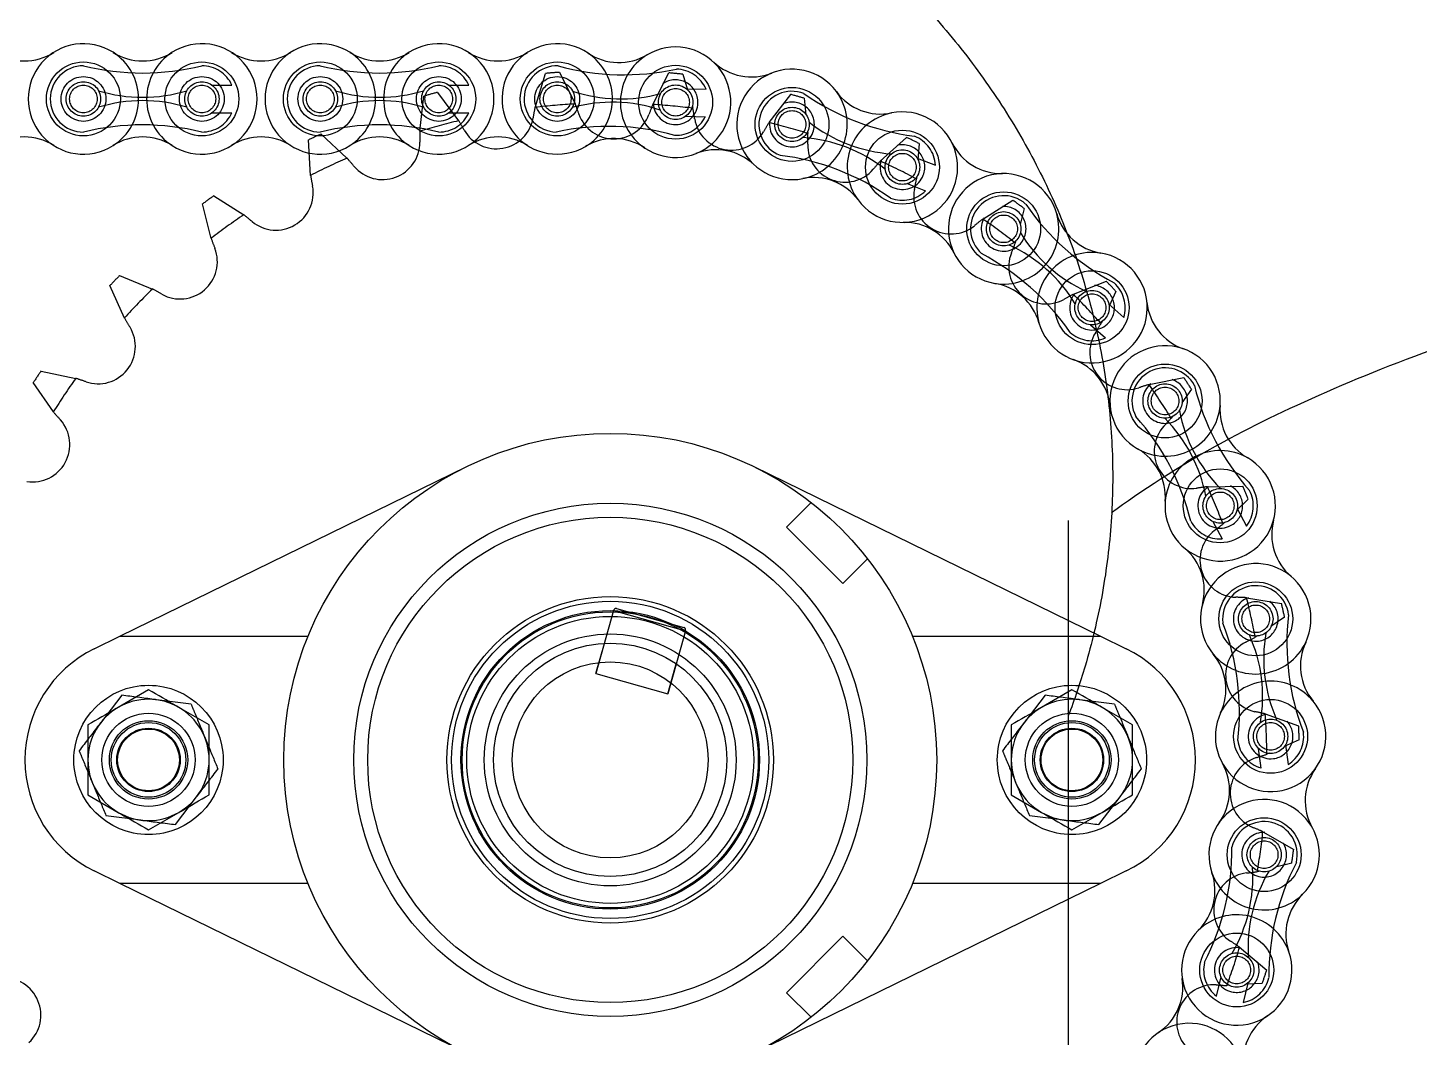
# Model space of a CAD drawing. Header units: metres. Extents: x 0 to 63075, y 0 to 44550.
# Drawn here: x 39930.5 to 40079.7, y 35916.6 to 36024.7 of the extents above; entities that cross this region are included whole.
import ezdxf

# ---------------------------------------------------------------- set-up
doc = ezdxf.new("R2010")
doc.units = ezdxf.units.M
doc.header["$LTSCALE"] = 75
doc.linetypes.add('HIDDEN2', pattern=[4.7625, 3.175, -1.5875])
for name, color, linetype in [('SDM', 7, 'Continuous'), ('SL1', 8, 'Continuous'), ('SL4', 4, 'Continuous'), ('ST1', 7, 'HIDDEN2')]:
    doc.layers.add(name, color=color, linetype=linetype)

# ---------------------------------------------------------------- blocks, each defined once
blk = doc.blocks.new('A$Cf33ee68d')
at = {"layer": 'SL1', "extrusion": (2.28848e-17, 1, 0)}
blk.add_line((16359.13, 7768.55), (16359.13, 7667.5), dxfattribs=at)
at = {"layer": 'SL1'}
for points, knots in [([(16195.3, 7808.57), (16196.87, 7814.73), (16198.83, 7820.73), (16208.42, 7844.96), (16218.99, 7861.1), (16247.4, 7893.41), (16266.46, 7908.03), (16309.42, 7933.23), (16333.72, 7943.41), (16385.19, 7959.22), (16412.38, 7964.8), (16461.24, 7970.69), (16482.6, 7971.95), (16503.97, 7971.95)], [3.268342, 3.268342, 3.268342, 3.268342, 3.33702, 3.33702, 3.555753, 3.555753, 3.847507, 3.847507, 4.161667, 4.161667, 4.475826, 4.475826, 4.712315, 4.712315, 4.712315, 4.712315]), ([(16193.64, 7805.41), (16194.78, 7807.71), (16196.04, 7809.97), (16198.81, 7814.38), (16200.32, 7816.53), (16203.57, 7820.7), (16205.31, 7822.71), (16209, 7826.58), (16210.95, 7828.43), (16215.04, 7831.97), (16217.18, 7833.64), (16221.64, 7836.81), (16223.95, 7838.29), (16228.73, 7841.05), (16231.19, 7842.33), (16236.24, 7844.67), (16238.83, 7845.74), (16244.11, 7847.64), (16246.8, 7848.47), (16252.26, 7849.91), (16255.02, 7850.52), (16260.61, 7851.49), (16263.42, 7851.85), (16269.16, 7852.35), (16272.07, 7852.48), (16277.83, 7852.48), (16280.68, 7852.36), (16286.33, 7851.88), (16289.15, 7851.52), (16294.73, 7850.56), (16297.5, 7849.96), (16302.95, 7848.54), (16305.64, 7847.71), (16310.92, 7845.83), (16313.51, 7844.77), (16318.56, 7842.45), (16321.03, 7841.17), (16325.81, 7838.42), (16328.13, 7836.95), (16332.6, 7833.79), (16334.75, 7832.12), (16338.86, 7828.59), (16340.82, 7826.74), (16344.54, 7822.86), (16346.29, 7820.84), (16349.57, 7816.65), (16351.1, 7814.48), (16353.91, 7810.02), (16355.19, 7807.73), (16357.51, 7803.04), (16358.54, 7800.65), (16360.33, 7795.78), (16361.09, 7793.3), (16362.35, 7788.31), (16362.84, 7785.78), (16363.55, 7780.71), (16363.77, 7778.16), (16363.94, 7773.06), (16363.88, 7770.5), (16363.5, 7765.43), (16363.17, 7762.89), (16362.25, 7757.88), (16361.66, 7755.39), (16360.4, 7751.15), (16359.8, 7749.36), (16359.13, 7747.61)], [0, 0, 0, 0, 8.347088, 8.347088, 16.801546, 16.801546, 25.294866, 25.294866, 33.816343, 33.816343, 42.354668, 42.354668, 50.900516, 50.900516, 59.447382, 59.447382, 67.991426, 67.991426, 76.530877, 76.530877, 85.065412, 85.065412, 93.595637, 93.595637, 102.341976, 102.341976, 110.866853, 110.866853, 119.392248, 119.392248, 127.919257, 127.919257, 136.449361, 136.449361, 144.983739, 144.983739, 153.523022, 153.523022, 162.066924, 162.066924, 170.613742, 170.613742, 179.159719, 179.159719, 187.698431, 187.698431, 196.220556, 196.220556, 204.714645, 204.714645, 213.169447, 213.169447, 221.577596, 221.577596, 229.939064, 229.939064, 238.262231, 238.262231, 246.561882, 246.561882, 254.855919, 254.855919, 263.16276, 263.16276, 269.274674, 269.274674, 269.274674, 269.274674]), ([(16363.78, 7769.4), (16366.8, 7771.68), (16370.85, 7774.32), (16382.82, 7780.8), (16391.66, 7784.69), (16413.15, 7792.05), (16426.11, 7795.44), (16454.99, 7800.76), (16471.07, 7802.58), (16489.78, 7803.41), (16492.12, 7803.5), (16494.47, 7803.56)], [3.7269491, 3.7269491, 3.7269491, 3.7269491, 3.8874955, 3.8874955, 4.1122031, 4.1122031, 4.3594179, 4.3594179, 4.6236769, 4.6236769, 4.6614178, 4.6614178, 4.6614178, 4.6614178])]:
    blk.add_open_spline(points, degree=3, knots=knots, dxfattribs=at)
blk = doc.blocks.new('A$C6e6623c1')
at = {"layer": 'SL4'}
for p, q in [((4459.15, 1636.6), (4496.33, 1654.79)), ((4527.09, 1654.79), (4564.28, 1636.6)), ((4456.39, 1635.25), (4459.15, 1636.6)), ((4459.15, 1636.6), (4479.32, 1636.6)), ((4544.11, 1636.6), (4564.28, 1636.6)), ((4564.28, 1636.6), (4567.03, 1635.25)), ((4462.21, 1630.86), (4458.96, 1628.98)), ((4561.21, 1630.86), (4557.96, 1628.98)), ((4468.71, 1627.1), (4465.46, 1628.98)), ((4567.71, 1627.1), (4564.46, 1628.98)), ((4455.71, 1619.6), (4458.96, 1617.72)), ((4554.71, 1619.6), (4557.96, 1617.72)), ((4462.21, 1615.84), (4465.46, 1617.72)), ((4561.21, 1615.84), (4564.46, 1617.72)), ((4459.15, 1610.1), (4456.39, 1611.45)), ((4567.03, 1611.45), (4564.28, 1610.1)), ((4479.32, 1610.1), (4459.15, 1610.1)), ((4496.33, 1591.91), (4459.15, 1610.1)), ((4564.28, 1610.1), (4527.09, 1591.91)), ((4564.28, 1610.1), (4544.11, 1610.1))]:
    blk.add_line(p, q, dxfattribs=at)
for radius in [35, 27.5, 26, 17, 16, 12.5, 10.5]:
    blk.add_circle((4511.71, 1623.35), radius, dxfattribs=at)
for centre, radius, start, end in [((4462.21, 1623.35), 13.25, 116.0652, 243.9348), ((4561.21, 1623.35), 13.25, 296.0652, 63.9348), ((4462.21, 1623.35), 6.5, 120, 180), ((4462.21, 1623.35), 6.5, 60, 120), ((4462.21, 1623.35), 6.5, 0, 60), ((4561.21, 1623.35), 6.5, 120, 180), ((4561.21, 1623.35), 6.5, 60, 120), ((4561.21, 1623.35), 6.5, 0, 60), ((4462.21, 1623.35), 6.5, 180, 240), ((4462.21, 1623.35), 6.5, 300, 0), ((4561.21, 1623.35), 6.5, 180, 240), ((4561.21, 1623.35), 6.5, 300, 0), ((4462.21, 1623.35), 6.5, 240, 300), ((4561.21, 1623.35), 6.5, 240, 300)]:
    blk.add_arc(centre, radius, start, end, dxfattribs=at)
for points, knots in [([(4465.46, 1628.98), (4465.39, 1629.02), (4464.29, 1629.66), (4463.21, 1630.28), (4462.21, 1630.86)], [0, 0, 0, 0, 0.070215, 1, 1, 1, 1]), ([(4564.46, 1628.98), (4564.39, 1629.02), (4563.29, 1629.66), (4562.21, 1630.28), (4561.21, 1630.86)], [0, 0, 0, 0, 0.070215, 1, 1, 1, 1]), ([(4458.96, 1628.98), (4458.89, 1628.93), (4457.79, 1628.3), (4456.71, 1627.68), (4455.71, 1627.1)], [0, 0, 0, 0, 0.0702148, 1, 1, 1, 1]), ([(4557.96, 1628.98), (4557.89, 1628.93), (4556.79, 1628.3), (4555.71, 1627.68), (4554.71, 1627.1)], [0, 0, 0, 0, 0.0702148, 1, 1, 1, 1]), ([(4455.71, 1627.1), (4455.71, 1626.16), (4455.71, 1624.93), (4455.71, 1623.66), (4455.71, 1623.35)], [0, 0, 0, 0, 0.758149, 1, 1, 1, 1]), ([(4468.71, 1623.35), (4468.71, 1623.66), (4468.71, 1624.93), (4468.71, 1626.16), (4468.71, 1627.1)], [0, 0, 0, 0, 0.241851, 1, 1, 1, 1]), ([(4554.71, 1627.1), (4554.71, 1626.16), (4554.71, 1624.93), (4554.71, 1623.66), (4554.71, 1623.35)], [0, 0, 0, 0, 0.758149, 1, 1, 1, 1]), ([(4567.71, 1623.35), (4567.71, 1623.66), (4567.71, 1624.93), (4567.71, 1626.16), (4567.71, 1627.1)], [0, 0, 0, 0, 0.241851, 1, 1, 1, 1]), ([(4455.71, 1623.35), (4455.71, 1622.36), (4455.71, 1621.09), (4455.71, 1619.87), (4455.71, 1619.6)], [0, 0, 0, 0, 0.776287, 1, 1, 1, 1]), ([(4468.71, 1619.6), (4468.71, 1619.87), (4468.71, 1621.09), (4468.71, 1622.36), (4468.71, 1623.35)], [0, 0, 0, 0, 0.223713, 1, 1, 1, 1]), ([(4554.71, 1623.35), (4554.71, 1622.36), (4554.71, 1621.09), (4554.71, 1619.87), (4554.71, 1619.6)], [0, 0, 0, 0, 0.776287, 1, 1, 1, 1]), ([(4567.71, 1619.6), (4567.71, 1619.87), (4567.71, 1621.09), (4567.71, 1622.36), (4567.71, 1623.35)], [0, 0, 0, 0, 0.223713, 1, 1, 1, 1]), ([(4465.46, 1617.72), (4465.54, 1617.77), (4466.64, 1618.4), (4467.71, 1619.02), (4468.71, 1619.6)], [0, 0, 0, 0, 0.070215, 1, 1, 1, 1]), ([(4564.46, 1617.72), (4564.54, 1617.77), (4565.64, 1618.4), (4566.71, 1619.02), (4567.71, 1619.6)], [0, 0, 0, 0, 0.070215, 1, 1, 1, 1]), ([(4458.96, 1617.72), (4459.04, 1617.68), (4460.14, 1617.04), (4461.21, 1616.42), (4462.21, 1615.84)], [0, 0, 0, 0, 0.070215, 1, 1, 1, 1]), ([(4557.96, 1617.72), (4558.04, 1617.68), (4559.14, 1617.04), (4560.21, 1616.42), (4561.21, 1615.84)], [0, 0, 0, 0, 0.070215, 1, 1, 1, 1])]:
    blk.add_open_spline(points, degree=3, knots=knots, dxfattribs=at)
at = {"layer": 'ST1'}
for p, q in [((4503.65, 1693.29), (4504.76, 1696.92)), ((4506.26, 1697.05), (4507.96, 1693.65)), ((4516.27, 1693.6), (4518.01, 1696.98)), ((4519.5, 1696.84), (4519.99, 1695.17)), ((4469.03, 1695.67), (4471.16, 1695.67)), ((4493.18, 1694.89), (4495.46, 1691.85)), ((4494.43, 1695.67), (4496.56, 1695.67)), ((4519.87, 1695.29), (4521.99, 1695.23)), ((4528.74, 1691.66), (4531.06, 1694.67)), ((4491.29, 1690.72), (4491.74, 1694.5)), ((4520.49, 1693.46), (4520.57, 1693.19)), ((4532.5, 1694.27), (4532.69, 1692.5)), ((4469.03, 1692.71), (4471.16, 1692.71)), ((4494.43, 1692.71), (4496.56, 1692.71)), ((4519.79, 1692.34), (4521.91, 1692.28)), ((4480.71, 1690.43), (4483.49, 1687.85)), ((4532.87, 1690.75), (4532.9, 1690.49)), ((4479.59, 1686), (4479.35, 1689.79)), ((4540.66, 1687.52), (4543.48, 1690.07)), ((4544.83, 1689.42), (4544.7, 1687.66)), ((4544.61, 1687.86), (4546.59, 1687.1)), ((4544.57, 1685.9), (4544.54, 1685.63)), ((4543.55, 1685.11), (4545.53, 1684.34)), ((4468.92, 1679.25), (4468.01, 1682.94)), ((4469.23, 1683.82), (4472.43, 1681.77)), ((4551.66, 1681.32), (4554.88, 1683.33)), ((4556.09, 1682.44), (4555.65, 1680.72)), ((4555.2, 1679.02), (4555.14, 1678.76)), ((4459.11, 1675.26), (4462.63, 1673.82)), ((4459.63, 1670.71), (4458.07, 1674.18)), ((4561.37, 1673.26), (4564.9, 1674.66)), ((4565.18, 1672.19), (4566.77, 1670.78)), ((4565.93, 1673.57), (4565.19, 1671.97)), ((4563.22, 1669.99), (4564.8, 1668.57)), ((4564.45, 1670.37), (4564.33, 1670.12)), ((4450.69, 1665.03), (4454.41, 1664.24)), ((4452.01, 1660.65), (4449.86, 1663.79)), ((4569.48, 1663.59), (4573.21, 1664.34)), ((4574.02, 1663.08), (4573, 1661.63)), ((4571.99, 1660.19), (4571.84, 1659.97)), ((4575.74, 1652.63), (4579.54, 1652.7)), ((4580.12, 1651.31), (4578.87, 1650.08)), ((4533.25, 1650.94), (4530.6, 1648.3)), ((4578.93, 1650.29), (4579.92, 1648.41)), ((4576.32, 1648.91), (4577.31, 1647.04)), ((4577.61, 1648.84), (4577.41, 1648.65)), ((4536.66, 1642.24), (4530.6, 1648.3)), ((4536.66, 1642.24), (4539.31, 1644.89)), ((4512.07, 1639.35), (4512.08, 1639.4)), ((4512.39, 1639.57), (4519.61, 1637.54)), ((4579.93, 1640.73), (4583.69, 1640.12)), ((4512.07, 1639.35), (4510.17, 1632.62)), ((4512.07, 1639.35), (4519.77, 1637.18)), ((4584.01, 1638.65), (4582.55, 1637.65)), ((4519.77, 1637.18), (4517.87, 1630.44)), ((4519.78, 1637.23), (4519.77, 1637.18)), ((4581.09, 1636.66), (4580.87, 1636.51)), ((4510.17, 1632.62), (4511.08, 1635.83)), ((4517.87, 1630.44), (4518.78, 1633.66)), ((4510.17, 1632.62), (4517.87, 1630.44)), ((4459.34, 1630.28), (4457.05, 1627.3)), ((4466.78, 1629.31), (4463.06, 1629.79)), ((4558.34, 1630.28), (4556.05, 1627.3)), ((4565.78, 1629.31), (4562.06, 1629.79)), ((4581.94, 1628.27), (4585.52, 1626.99)), ((4581.18, 1624.58), (4581.45, 1622.48)), ((4585.58, 1625.5), (4583.98, 1624.78)), ((4584.11, 1624.95), (4584.38, 1622.85)), ((4582.36, 1624.06), (4582.11, 1623.95)), ((4465.09, 1616.42), (4467.37, 1619.4)), ((4564.09, 1616.42), (4566.37, 1619.4)), ((4457.65, 1617.39), (4461.37, 1616.91)), ((4556.65, 1617.39), (4560.37, 1616.91)), ((4581.69, 1615.65), (4584.99, 1613.76)), ((4581.34, 1611.43), (4581.09, 1611.37)), ((4584.78, 1612.27), (4583.05, 1611.85)), ((4530.6, 1598.4), (4536.66, 1604.46)), ((4539.31, 1601.81), (4536.66, 1604.46)), ((4579.19, 1603.28), (4582.1, 1600.83)), ((4577.19, 1600.1), (4576.69, 1598.03)), ((4578.11, 1599.19), (4577.83, 1599.17)), ((4580.06, 1599.41), (4579.57, 1597.35)), ((4581.62, 1599.4), (4579.87, 1599.3)), ((4530.6, 1598.4), (4533.25, 1595.76))]:
    blk.add_line(p, q, dxfattribs=at)
for centre, radius in [((4455.23, 1694.19), 3.96), ((4467.93, 1694.19), 3.96), ((4480.63, 1694.19), 3.96), ((4493.33, 1694.19), 3.96), ((4506.03, 1694.19), 3.96), ((4518.72, 1693.84), 3.96), ((4455.23, 1694.19), 2.4), ((4467.93, 1694.19), 2.4), ((4480.63, 1694.19), 2.4), ((4493.33, 1694.19), 2.4), ((4506.03, 1694.19), 2.4), ((4455.23, 1694.19), 1.85), ((4455.23, 1694.19), 1.48), ((4467.93, 1694.19), 1.84), ((4467.93, 1694.19), 1.48), ((4480.63, 1694.19), 1.85), ((4480.63, 1694.19), 1.48), ((4493.33, 1694.19), 1.84), ((4493.33, 1694.19), 1.48), ((4506.03, 1694.19), 1.85), ((4506.03, 1694.19), 1.48), ((4518.72, 1693.84), 1.85), ((4518.72, 1693.84), 1.48), ((4531.2, 1691.46), 3.96), ((4531.2, 1691.46), 1.84), ((4531.2, 1691.46), 1.48), ((4543.04, 1686.88), 3.96), ((4543.04, 1686.88), 1.85), ((4543.04, 1686.88), 1.48), ((4553.89, 1680.27), 3.96), ((4553.89, 1680.27), 1.84), ((4553.89, 1680.27), 1.48), ((4563.37, 1671.82), 3.96), ((4563.37, 1671.82), 1.84), ((4563.37, 1671.82), 1.48), ((4571.2, 1661.82), 3.96), ((4571.2, 1661.82), 1.84), ((4571.2, 1661.82), 1.48), ((4577.11, 1650.58), 3.96), ((4577.11, 1650.58), 1.85), ((4577.11, 1650.58), 1.48), ((4580.92, 1638.47), 3.96), ((4511.71, 1623.35), 17.5), ((4580.92, 1638.47), 1.85), ((4580.92, 1638.47), 1.48), ((4511.71, 1623.35), 16), ((4511.71, 1623.35), 16), ((4511.71, 1623.35), 16), ((4511.71, 1623.35), 15.87), ((4511.71, 1623.35), 15.38), ((4511.71, 1623.35), 13.5), ((4511.71, 1623.35), 13.5), ((4462.21, 1623.35), 8), ((4561.21, 1623.35), 8), ((4582.51, 1625.87), 3.96), ((4462.21, 1623.35), 5), ((4462.21, 1623.35), 4.2), ((4561.21, 1623.35), 5), ((4561.21, 1623.35), 4.2), ((4582.51, 1625.87), 1.84), ((4462.21, 1623.35), 4), ((4462.21, 1623.35), 3.4), ((4462.21, 1623.35), 3.31), ((4561.21, 1623.35), 4), ((4561.21, 1623.35), 3.4), ((4561.21, 1623.35), 3.31), ((4582.51, 1625.87), 1.48), ((4581.82, 1613.19), 3.96), ((4581.82, 1613.19), 1.84), ((4581.82, 1613.19), 1.48), ((4578.88, 1600.83), 3.96), ((4578.88, 1600.83), 1.84), ((4578.88, 1600.83), 1.48)]:
    blk.add_circle(centre, radius, dxfattribs=at)
for centre, radius, start, end in [((4448.88, 1704.18), 5.92, 237.5667, 302.4333), ((4455.23, 1694.19), 5.92, 57.5667, 302.4333), ((4461.58, 1704.18), 5.92, 237.5667, 302.4333), ((4455.23, 1694.19), 5.92, 302.4332, 57.5668), ((4467.93, 1694.19), 5.92, 122.4332, 237.5668), ((4467.93, 1694.19), 5.92, 237.5667, 122.4333), ((4474.28, 1704.18), 5.92, 237.5667, 302.4333), ((4480.63, 1694.19), 5.92, 57.5667, 302.4333), ((4486.98, 1704.18), 5.92, 237.5667, 302.4333), ((4480.63, 1694.19), 5.92, 302.4332, 57.5668), ((4493.33, 1694.19), 5.92, 122.4332, 237.5668), ((4493.33, 1694.19), 5.92, 237.5667, 122.4333), ((4499.68, 1704.18), 5.92, 237.5667, 302.4333), ((4506.03, 1694.19), 5.92, 55.9978, 300.8644), ((4506.03, 1694.19), 5.92, 300.8644, 55.9979), ((4512.65, 1704.01), 5.92, 235.9978, 300.8644), ((4518.72, 1693.84), 5.92, 235.9978, 120.8644), ((4455.23, 1694.19), 3.55, 90, 270), ((4461.58, 1723.29), 26.32, 256.0401, 283.9599), ((4467.93, 1694.19), 3.55, 24.5534, 90), ((4480.63, 1694.19), 3.55, 90, 270), ((4486.98, 1723.29), 26.32, 256.0401, 283.9599), ((4493.33, 1694.19), 3.55, 24.5534, 90), ((4506.03, 1694.19), 3.55, 88.4311, 268.4311), ((4513.17, 1723.1), 26.32, 254.4713, 282.391), ((4518.72, 1693.84), 5.92, 120.8644, 235.9978), ((4526.84, 1702.47), 5.92, 226.7447, 291.6113), ((4511.71, 1623.35), 73.9, 94.2351, 95.398), ((4518.72, 1693.84), 2.4, 358.4311, 124.5632), ((4511.71, 1623.35), 73.9, 83.9493, 85.1123), ((4518.72, 1693.84), 3.55, 22.9845, 88.4311), ((4531.2, 1691.46), 5.92, 36.4591, 281.3257), ((4461.58, 1710.54), 16.17, 252.993, 287.007), ((4486.98, 1710.54), 16.17, 252.993, 287.007), ((4511.71, 1623.35), 73.9, 104.5208, 105.6838), ((4512.82, 1710.36), 16.17, 251.4241, 285.4381), ((4531.2, 1691.46), 3.55, 68.8924, 248.8924), ((4511.71, 1623.35), 73.9, 73.6636, 74.8266), ((4531.2, 1691.46), 5.92, 281.3256, 36.4591), ((4547.6, 1716.32), 26.32, 234.9325, 262.8522), ((4540.72, 1698.49), 5.92, 216.4591, 281.3257), ((4461.58, 1677.84), 16.17, 72.993, 107.007), ((4486.98, 1677.84), 16.17, 72.993, 107.007), ((4524.13, 1689.03), 20.92, 168.2486, 171.4259), ((4511.71, 1623.35), 70.4, 93.0582, 96.5749), ((4511.93, 1677.67), 16.17, 71.4241, 105.4381), ((4488.48, 1686.02), 20.92, 18.2072, 21.3845), ((4535.66, 1685.75), 20.92, 157.9629, 161.1402), ((4511.71, 1623.35), 70.4, 82.7725, 86.2892), ((4518.72, 1693.84), 2.4, 182.7924, 358.4311), ((4500.04, 1689.16), 20.92, 7.9215, 11.0988), ((4531.2, 1691.46), 2.4, 338.8924, 113.1736), ((4467.93, 1694.19), 3.55, 270, 335.4466), ((4511.71, 1623.35), 70.4, 103.3439, 106.8606), ((4493.33, 1694.19), 3.55, 270, 335.4466), ((4477.66, 1680.87), 20.92, 28.4929, 31.6702), ((4499.51, 1692.85), 4, 210.0294, 349.8894), ((4512.11, 1693.91), 4, 199.7437, 339.6037), ((4518.72, 1693.84), 3.55, 268.4311, 333.8778), ((4524.71, 1692.7), 4, 189.458, 329.3179), ((4546.42, 1680.47), 20.92, 147.6772, 150.8545), ((4511.71, 1623.35), 70.4, 72.4868, 76.0035), ((4531.2, 1691.46), 2.4, 170.8656, 338.8924), ((4543.01, 1704.43), 16.17, 231.8854, 265.8994), ((4543.04, 1686.88), 5.92, 101.3256, 216.4591), ((4543.04, 1686.88), 5.92, 216.4591, 101.3257), ((4448.88, 1684.2), 5.92, 57.5667, 122.4333), ((4461.58, 1665.09), 26.32, 76.0401, 103.9599), ((4461.58, 1684.2), 5.92, 57.5667, 122.4333), ((4474.28, 1684.2), 5.92, 57.5667, 122.4333), ((4511.71, 1623.35), 73.9, 114.8065, 115.9695), ((4486.98, 1665.09), 26.32, 76.0401, 103.9599), ((4486.98, 1684.2), 5.92, 57.5667, 122.4333), ((4512.21, 1690.19), 20.92, 178.5343, 181.7116), ((4499.68, 1684.2), 5.92, 57.5667, 122.4333), ((4511.58, 1664.93), 26.32, 74.4713, 102.391), ((4511.98, 1690.19), 20.92, 357.6358, 0.8131), ((4543.04, 1686.88), 3.55, 3.4457, 68.8924), ((4487.3, 1689.55), 4, 220.3152, 0.1751), ((4512.1, 1684.03), 5.92, 55.9978, 120.8644), ((4523.08, 1682.83), 5.92, 46.7447, 111.6113), ((4531.23, 1673.92), 16.17, 51.8854, 85.8994), ((4536.88, 1689.27), 4, 179.1723, 319.0322), ((4543.04, 1686.88), 2.4, 338.8924, 103.973), ((4511.71, 1623.35), 73.9, 63.3779, 64.5409), ((4553.67, 1692.11), 5.92, 206.1734, 271.0401), ((4511.71, 1623.35), 70.4, 113.6296, 117.1463), ((4467.94, 1673.86), 20.92, 38.7786, 41.9559), ((4526.64, 1662.03), 26.32, 54.9325, 82.8522), ((4556.06, 1673.36), 20.92, 137.3915, 140.5688), ((4543.04, 1686.88), 2.4, 162.3907, 338.8924), ((4511.71, 1623.35), 70.4, 62.201, 65.7178), ((4500.26, 1689.2), 20.92, 188.8201, 191.9973), ((4533.52, 1679.85), 5.92, 36.4591, 101.3257), ((4523.91, 1689.07), 20.92, 347.3501, 350.5273), ((4553.89, 1680.27), 5.92, 15.8878, 260.7544), ((4475.87, 1684.13), 4, 230.6009, 10.4608), ((4543.04, 1686.88), 3.55, 248.8924, 314.339), ((4548.25, 1683.72), 4, 168.8866, 308.7465), ((4511.71, 1623.35), 73.9, 125.0922, 126.2552), ((4553.89, 1680.27), 3.55, 48.3211, 228.3211), ((4553.89, 1680.27), 2.4, 318.3211, 92.5949), ((4511.71, 1623.35), 73.9, 53.0922, 54.2552), ((4577.98, 1697.78), 26.32, 214.3613, 242.281), ((4511.71, 1623.35), 70.4, 123.9153, 127.4321), ((4459.62, 1665.23), 20.92, 49.0643, 52.2416), ((4564.28, 1664.64), 20.92, 127.1058, 130.283), ((4553.89, 1680.27), 2.4, 150.3027, 318.3211), ((4511.71, 1623.35), 70.4, 51.9153, 55.4321), ((4553.89, 1680.27), 5.92, 260.7545, 15.8878), ((4565.27, 1683.51), 5.92, 195.8878, 260.7544), ((4543.26, 1675.05), 5.92, 26.1734, 91.0401), ((4569.5, 1688.26), 16.17, 211.3141, 245.3281), ((4465.59, 1676.75), 4, 240.8866, 20.7465), ((4488.69, 1686.1), 20.92, 199.1058, 202.283), ((4547.75, 1663.83), 16.17, 31.3141, 65.3281), ((4535.45, 1685.83), 20.92, 337.0643, 340.2416), ((4539.28, 1654.31), 26.32, 34.3613, 62.281), ((4558.44, 1676.22), 4, 158.6009, 298.4608), ((4563.37, 1671.82), 5.92, 80.7543, 195.8879), ((4563.37, 1671.82), 5.92, 195.8878, 80.7544), ((4511.71, 1623.35), 73.9, 135.3779, 136.5409), ((4511.71, 1623.35), 70.4, 134.201, 137.7178), ((4452.98, 1655.26), 20.92, 59.3501, 62.5273), ((4551.98, 1668.58), 5.92, 15.8878, 80.7544), ((4563.37, 1671.82), 2.4, 318.3211, 83.3918), ((4511.71, 1623.35), 73.9, 42.8065, 43.9695), ((4563.37, 1671.82), 3.55, 342.8745, 48.3211), ((4570.8, 1654.59), 20.92, 116.8201, 119.9973), ((4563.37, 1671.82), 2.4, 141.8329, 318.3211), ((4511.71, 1623.35), 70.4, 41.6296, 45.1463), ((4575.15, 1672.98), 5.92, 185.6022, 250.4688), ((4477.86, 1680.98), 20.92, 209.3915, 212.5688), ((4456.8, 1667.66), 4, 251.1723, 31.0322), ((4546.22, 1680.59), 20.92, 326.7786, 329.9559), ((4563.37, 1671.82), 3.55, 228.3211, 293.7677), ((4567.13, 1667.03), 4, 148.3152, 288.1751), ((4571.2, 1661.82), 5.92, 355.3165, 240.1832), ((4559.41, 1660.67), 5.92, 5.6022, 70.4688), ((4511.71, 1623.35), 73.9, 145.6636, 146.8266), ((4571.2, 1661.82), 3.55, 27.7498, 207.7498), ((4511.71, 1623.35), 70.4, 144.4868, 148.0035), ((4448.23, 1644.26), 20.92, 69.6358, 72.8131), ((4575.43, 1643.53), 20.92, 106.5343, 109.7116), ((4571.2, 1661.82), 2.4, 129.7401, 297.7498), ((4511.71, 1623.35), 70.4, 31.3439, 34.8606), ((4571.2, 1661.82), 2.4, 297.7498, 72.0159), ((4511.71, 1623.35), 73.9, 32.5208, 33.6838), ((4599.9, 1669.75), 26.32, 193.79, 221.7097), ((4468.11, 1674.01), 20.92, 219.6772, 222.8545), ((4571.2, 1661.82), 5.92, 240.1831, 355.3166), ((4588.62, 1663.82), 16.17, 190.7428, 224.7568), ((4583, 1660.85), 5.92, 175.3165, 240.1832), ((4449.77, 1657.14), 4, 261.458, 41.3179), ((4548.4, 1642.65), 26.32, 13.79, 41.7097), ((4574.04, 1656.43), 4, 138.0294, 277.8894), ((4555.89, 1673.51), 20.92, 316.4929, 319.6702), ((4559.68, 1648.59), 16.17, 10.7428, 44.7568), ((4565.31, 1651.55), 5.92, 355.3165, 60.1832), ((4577.11, 1650.58), 5.92, 60.1832, 175.3165), ((4577.11, 1650.58), 5.92, 175.3165, 60.1832), ((4578.01, 1631.83), 20.92, 96.2486, 99.4259), ((4577.11, 1650.58), 2.4, 121.2756, 297.7498), ((4511.71, 1623.35), 70.4, 21.0582, 24.5749), ((4577.11, 1650.58), 2.4, 297.7498, 62.8102), ((4511.71, 1623.35), 73.9, 22.2351, 23.398), ((4577.11, 1650.58), 3.55, 322.3032, 27.7498), ((4577.11, 1650.58), 3.55, 207.7498, 273.1965), ((4564.14, 1664.82), 20.92, 306.2072, 309.3845), ((4588.55, 1647.52), 5.92, 165.0309, 229.8975), ((4578.94, 1644.77), 4, 127.7437, 267.6037), ((4569.48, 1641.53), 5.92, 345.0309, 49.8975), ((4580.92, 1638.47), 5.92, 334.7453, 219.6119), ((4580.92, 1638.47), 3.55, 7.1786, 187.1786), ((4512.33, 1639.33), 0.25, 74.2451, 164.2451), ((4580.92, 1638.47), 2.4, 109.1771, 277.1786), ((4578.46, 1619.86), 20.92, 85.9629, 89.1402), ((4511.71, 1623.35), 70.4, 10.7725, 14.2892), ((4580.92, 1638.47), 2.4, 277.1786, 51.4373), ((4511.71, 1623.35), 73.9, 11.9493, 13.1123), ((4552.85, 1628.53), 26.32, 353.2187, 21.1384), ((4610.58, 1635.8), 26.32, 173.2187, 201.1384), ((4519.54, 1637.3), 0.25, 344.2451, 74.2451), ((4570.7, 1654.79), 20.92, 295.9215, 299.0988), ((4565.49, 1630.12), 16.17, 350.1716, 24.1856), ((4597.94, 1634.21), 16.17, 170.1716, 204.1856), ((4580.92, 1638.47), 5.92, 219.6118, 334.7453), ((4581.69, 1632.42), 4, 117.458, 257.3179), ((4591.63, 1633.42), 5.92, 154.7453, 219.6119), ((4571.8, 1630.92), 5.92, 334.7453, 39.6119), ((4582.51, 1625.87), 5.92, 39.6119, 154.7452), ((4582.51, 1625.87), 5.92, 154.7453, 39.6119), ((4582.51, 1625.87), 2.4, 100.7177, 277.1786), ((4576.77, 1608), 20.92, 75.6772, 78.8545), ((4511.71, 1623.35), 70.4, 0.4868, 4.0035), ((4582.51, 1625.87), 2.4, 277.1786, 42.2291), ((4582.51, 1625.87), 3.55, 301.7319, 7.1786), ((4511.71, 1623.35), 73.9, 1.6636, 2.8266), ((4582.51, 1625.87), 3.55, 187.1786, 252.6252), ((4572.19, 1620.07), 5.92, 324.4596, 29.3262), ((4582.18, 1619.78), 4, 107.1723, 247.0322), ((4575.36, 1643.75), 20.92, 285.6358, 288.8131), ((4592.14, 1618.98), 5.92, 144.4596, 209.3262), ((4581.82, 1613.19), 5.92, 314.174, 199.0406), ((4581.82, 1613.19), 3.55, 346.6073, 166.6073), ((4581.82, 1613.19), 2.4, 88.614, 256.6073), ((4572.98, 1596.63), 20.92, 65.3915, 68.5688), ((4511.71, 1623.35), 70.4, 350.201, 353.7178), ((4552.04, 1613.75), 26.32, 332.6475, 0.5672), ((4581.82, 1613.19), 2.4, 256.6073, 30.8587), ((4511.71, 1623.35), 73.9, 351.3779, 352.5409), ((4570.63, 1609.32), 5.92, 314.174, 19.0406), ((4581.82, 1613.19), 5.92, 199.0406, 314.174), ((4580.41, 1607.26), 4, 96.8866, 236.7465), ((4564.44, 1610.8), 16.17, 329.6003, 3.6143), ((4577.98, 1632.06), 20.92, 275.3501, 278.5273), ((4596.26, 1603.22), 16.17, 149.6003, 183.6143), ((4608.65, 1600.27), 26.32, 152.6475, 180.5672), ((4590.07, 1604.69), 5.92, 134.174, 199.0406), ((4578.88, 1600.83), 5.92, 19.0405, 134.1741), ((4578.88, 1600.83), 5.92, 134.174, 19.0406), ((4567.22, 1586.12), 20.92, 55.1058, 58.283), ((4578.88, 1600.83), 2.4, 80.1597, 256.6073), ((4511.71, 1623.35), 70.4, 339.9153, 343.4321), ((4578.88, 1600.83), 3.55, 166.6073, 232.0539), ((4578.88, 1600.83), 2.4, 256.6073, 21.648), ((4511.71, 1623.35), 73.9, 341.0922, 342.2552), ((4446.67, 1595.99), 4, 312.8866, 92.7465), ((4567.18, 1599.03), 5.92, 303.8884, 8.755), ((4576.44, 1595.25), 4, 86.6009, 226.4608), ((4578.47, 1620.08), 20.92, 265.0643, 268.2416), ((4578.88, 1600.83), 3.55, 281.1607, 346.6073), ((4573.78, 1589.2), 5.92, 293.6027, 178.4693), ((4585.48, 1591), 5.92, 123.8884, 188.755)]:
    blk.add_arc(centre, radius, start, end, dxfattribs=at)
for points, knots in [([(4463.06, 1629.79), (4462.97, 1629.81), (4461.71, 1629.97), (4460.48, 1630.13), (4459.34, 1630.28)], [0, 0, 0, 0, 0.0702148, 1, 1, 1, 1]), ([(4466.78, 1629.31), (4466.9, 1629.02), (4467.37, 1627.89), (4467.86, 1626.71), (4468.22, 1625.84)], [0, 0, 0, 0, 0.257551, 1, 1, 1, 1]), ([(4562.06, 1629.79), (4561.97, 1629.81), (4560.71, 1629.97), (4559.48, 1630.13), (4558.34, 1630.28)], [0, 0, 0, 0, 0.0702148, 1, 1, 1, 1]), ([(4565.78, 1629.31), (4565.9, 1629.02), (4566.37, 1627.89), (4566.86, 1626.71), (4567.22, 1625.84)], [0, 0, 0, 0, 0.257551, 1, 1, 1, 1]), ([(4457.05, 1627.3), (4457, 1627.23), (4456.23, 1626.23), (4455.47, 1625.24), (4454.77, 1624.33)], [0, 0, 0, 0, 0.070215, 1, 1, 1, 1]), ([(4556.05, 1627.3), (4556, 1627.23), (4555.23, 1626.23), (4554.47, 1625.24), (4553.77, 1624.33)], [0, 0, 0, 0, 0.070215, 1, 1, 1, 1]), ([(4468.22, 1625.84), (4468.35, 1625.52), (4468.83, 1624.35), (4469.31, 1623.21), (4469.65, 1622.37)], [0, 0, 0, 0, 0.2686336, 1, 1, 1, 1]), ([(4567.22, 1625.84), (4567.35, 1625.52), (4567.83, 1624.35), (4568.31, 1623.21), (4568.65, 1622.37)], [0, 0, 0, 0, 0.2686336, 1, 1, 1, 1]), ([(4454.77, 1624.33), (4454.89, 1624.04), (4455.36, 1622.91), (4455.85, 1621.73), (4456.21, 1620.86)], [0, 0, 0, 0, 0.257551, 1, 1, 1, 1]), ([(4553.77, 1624.33), (4553.89, 1624.04), (4554.36, 1622.91), (4554.85, 1621.73), (4555.21, 1620.86)], [0, 0, 0, 0, 0.257551, 1, 1, 1, 1]), ([(4467.37, 1619.4), (4467.43, 1619.47), (4468.2, 1620.47), (4468.95, 1621.46), (4469.65, 1622.37)], [0, 0, 0, 0, 0.0702148, 1, 1, 1, 1]), ([(4566.37, 1619.4), (4566.43, 1619.47), (4567.2, 1620.47), (4567.95, 1621.46), (4568.65, 1622.37)], [0, 0, 0, 0, 0.0702148, 1, 1, 1, 1]), ([(4456.21, 1620.86), (4456.34, 1620.54), (4456.83, 1619.37), (4457.3, 1618.23), (4457.65, 1617.39)], [0, 0, 0, 0, 0.268634, 1, 1, 1, 1]), ([(4555.21, 1620.86), (4555.34, 1620.54), (4555.83, 1619.37), (4556.3, 1618.23), (4556.65, 1617.39)], [0, 0, 0, 0, 0.268634, 1, 1, 1, 1]), ([(4461.37, 1616.91), (4461.45, 1616.89), (4462.71, 1616.73), (4463.94, 1616.57), (4465.09, 1616.42)], [0, 0, 0, 0, 0.070215, 1, 1, 1, 1]), ([(4560.37, 1616.91), (4560.45, 1616.89), (4561.71, 1616.73), (4562.94, 1616.57), (4564.09, 1616.42)], [0, 0, 0, 0, 0.070215, 1, 1, 1, 1])]:
    blk.add_open_spline(points, degree=3, knots=knots, dxfattribs=at)

msp = doc.modelspace()

# ---------------------------------------------------------------- block references
at = {"layer": 'SDM'}
for name, p in [('A$Cf33ee68d', (23682.93, 28203.37)), ('A$C6e6623c1', (35481.24, 34322.92))]:
    msp.add_blockref(name, p, dxfattribs=at)

doc.saveas('drawing.dxf')
